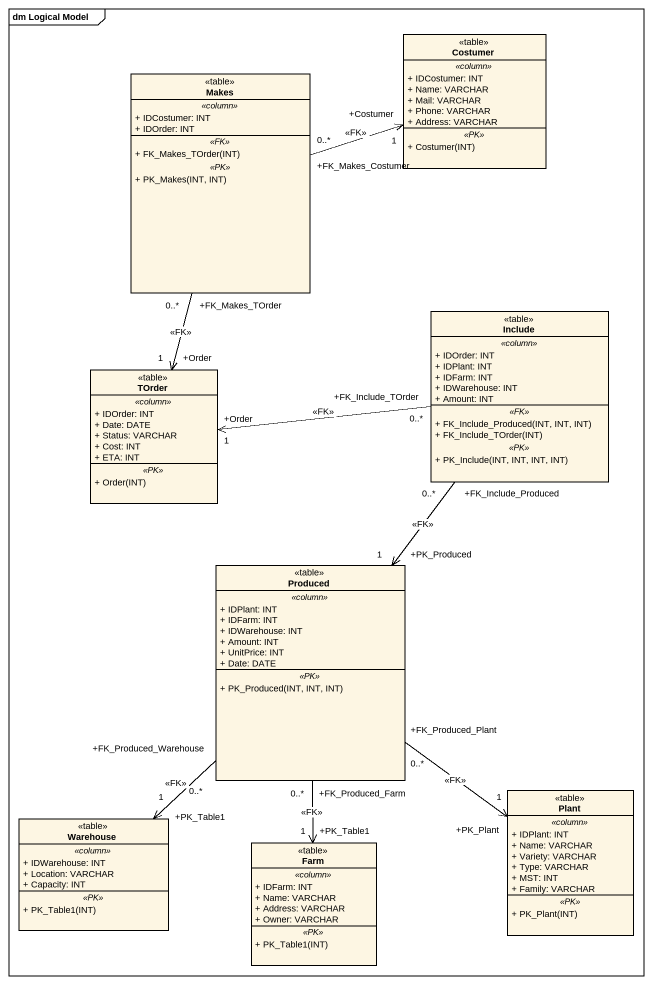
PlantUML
@startuml
mainframe dm Logical Model
hide circle
hide empty members
skinparam classAttributeIconSize 0
class Costumer <<table>> {
  .. <<column>> ..
  + IDCostumer: INT
  + Name: VARCHAR
  + Mail: VARCHAR
  + Phone: VARCHAR
  + Address: VARCHAR
  .. <<PK>> ..
  + Costumer(INT)
}
class Makes <<table>> {
  .. <<column>> ..
  + IDCostumer: INT
  + IDOrder: INT
  .. <<FK>> ..
  + FK_Makes_TOrder(INT)
  .. <<PK>> ..
  + PK_Makes(INT, INT)
}
class Include <<table>> {
  .. <<column>> ..
  + IDOrder: INT
  + IDPlant: INT
  + IDFarm: INT
  + IDWarehouse: INT
  + Amount: INT
  .. <<FK>> ..
  + FK_Include_Produced(INT, INT, INT)
  + FK_Include_TOrder(INT)
  .. <<PK>> ..
  + PK_Include(INT, INT, INT, INT)
}
class TOrder <<table>> {
  .. <<column>> ..
  + IDOrder: INT
  + Date: DATE
  + Status: VARCHAR
  + Cost: INT
  + ETA: INT
  .. <<PK>> ..
  + Order(INT)
}
class Produced <<table>> {
  .. <<column>> ..
  + IDPlant: INT
  + IDFarm: INT
  + IDWarehouse: INT
  + Amount: INT
  + UnitPrice: INT
  + Date: DATE
  .. <<PK>> ..
  + PK_Produced(INT, INT, INT)
}
class Plant <<table>> {
  .. <<column>> ..
  + IDPlant: INT
  + Name: VARCHAR
  + Variety: VARCHAR
  + Type: VARCHAR
  + MST: INT
  + Family: VARCHAR
  .. <<PK>> ..
  + PK_Plant(INT)
}
class Warehouse <<table>> {
  .. <<column>> ..
  + IDWarehouse: INT
  + Location: VARCHAR
  + Capacity: INT
  .. <<PK>> ..
  + PK_Table1(INT)
}
class Farm <<table>> {
  .. <<column>> ..
  + IDFarm: INT
  + Name: VARCHAR
  + Address: VARCHAR
  + Owner: VARCHAR
  .. <<PK>> ..
  + PK_Table1(INT)
}
Makes "+FK_Makes_Costumer\n0..*" -right-> "+Costumer\n1" Costumer : <<FK>>
Makes "+FK_Makes_TOrder\n0..*" --> "+Order\n1" TOrder : <<FK>>
Include "+FK_Include_TOrder\n0..*" -left-> "+Order\n1" TOrder : <<FK>>
Include "+FK_Include_Produced\n0..*" --> "+PK_Produced\n1" Produced : <<FK>>
Produced "+FK_Produced_Plant\n0..*" --> "+PK_Plant\n1" Plant : <<FK>>
Produced "+FK_Produced_Warehouse\n0..*" --> "+PK_Table1\n1" Warehouse : <<FK>>
Produced "+FK_Produced_Farm\n0..*" --> "+PK_Table1\n1" Farm : <<FK>>
@enduml
